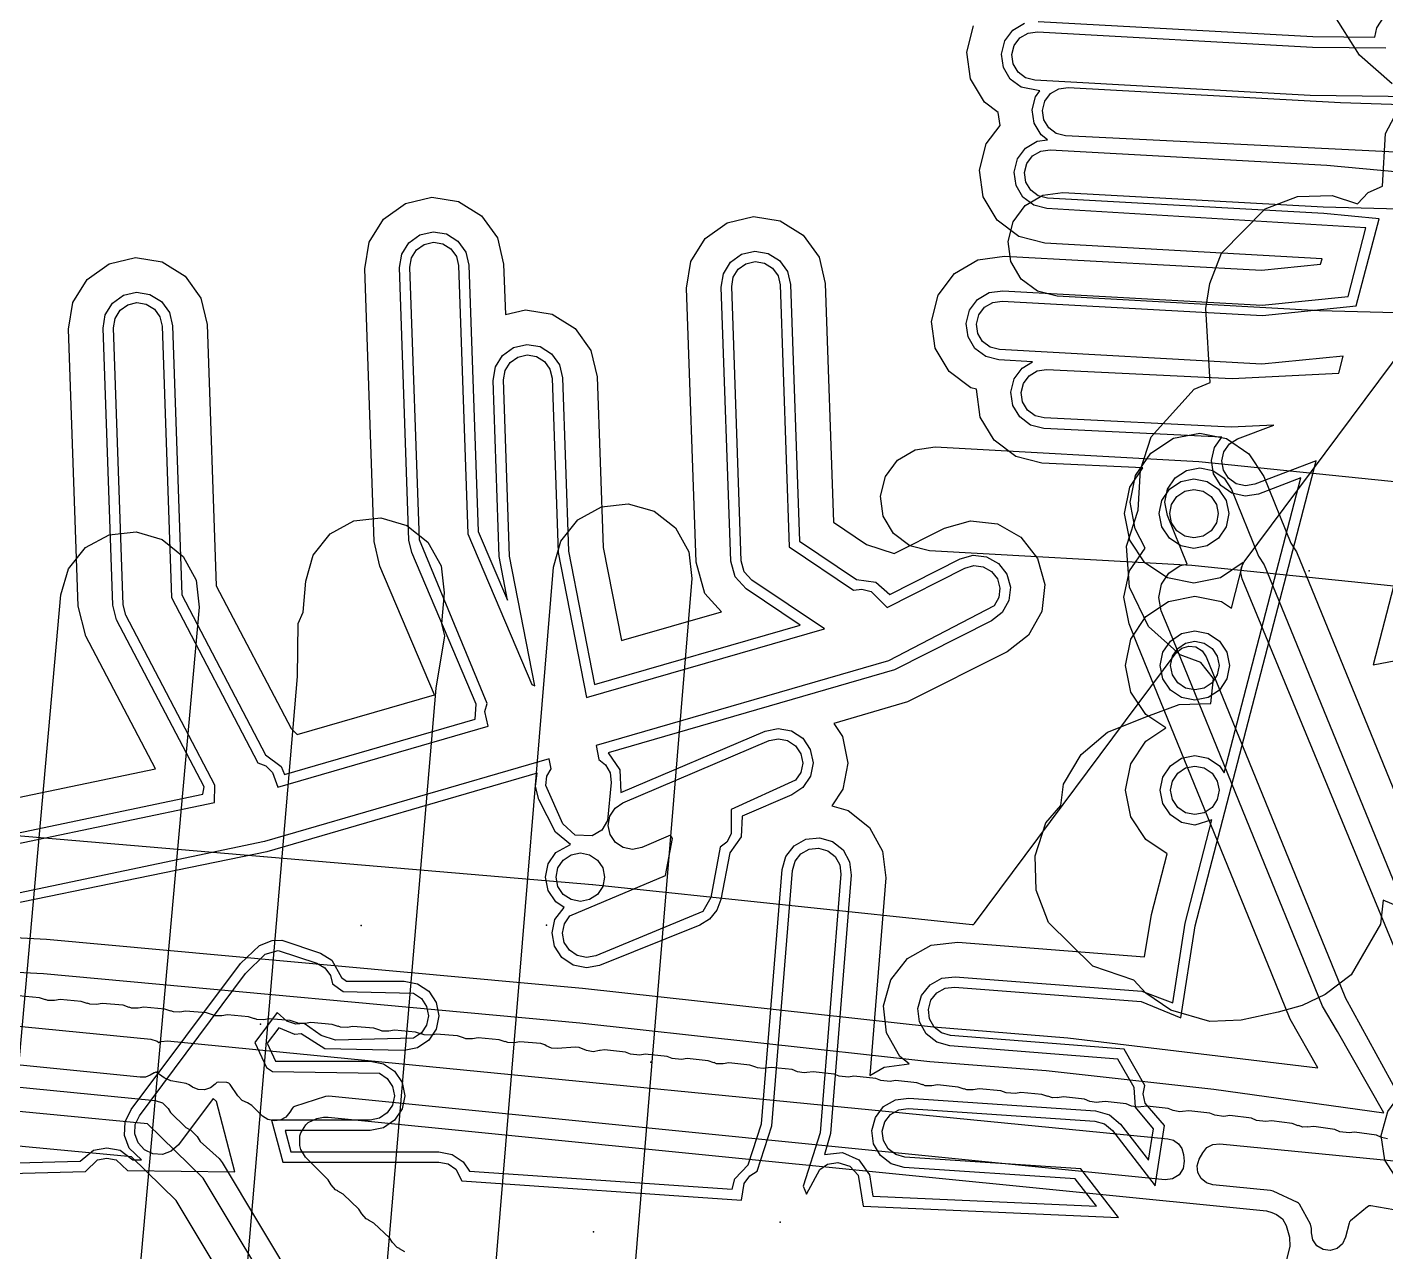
# Model space of a CAD drawing. Header units: metres. Extents: x 8738 to 9560, y -8972 to -7699.
# Drawn here: x 8844.55 to 8883.72, y -8222.4 to -8187.09 of the extents above; entities that cross this region are included whole.
import ezdxf

# ---------------------------------------------------------------- set-up
doc = ezdxf.new("R2010")
doc.units = ezdxf.units.M
for name, color, linetype in [('AI_GREENING_EXCLUSIONS', 1, 'Continuous'), ('AI_GREENING_LAWN', 82, 'Continuous'), ('AI_GREENING_REJECTED', 6, 'Continuous')]:
    doc.layers.add(name, color=color, linetype=linetype)

msp = doc.modelspace()

# ---------------------------------------------------------------- linework, layer by layer
at = {"layer": 'AI_GREENING_EXCLUSIONS'}
for points in [[(8883.899, -8188.728), (8882.961, -8187.904), (8882.187, -8186.666)], [(8840.625, -8219.932), (8846.077, -8219.792), (8846.467, -8219.476), (8846.85, -8219.4), (8847.233, -8219.476), (8847.597, -8219.752), (8847.845, -8219.746), (8847.491, -8219.412), (8847.36, -8219.044), (8847.381, -8218.654), (8847.549, -8218.302), (8850.703, -8214.093), (8851.255, -8213.567), (8851.62, -8213.429), (8851.89, -8213.421), (8853.005, -8213.795), (8853.338, -8213.997), (8853.613, -8214.491), (8853.759, -8214.595), (8855.423, -8214.595), (8855.805, -8214.672), (8856.13, -8214.888), (8856.347, -8215.213), (8856.423, -8215.595), (8856.347, -8215.978), (8856.13, -8216.303), (8855.805, -8216.519), (8855.423, -8216.595), (8853.134, -8216.548), (8852.451, -8216.119), (8852.267, -8216.136), (8851.804, -8215.944), (8851.471, -8216.39), (8851.716, -8216.902), (8854.439, -8216.902), (8854.822, -8216.978), (8855.146, -8217.195), (8855.363, -8217.519), (8855.439, -8217.902), (8855.363, -8218.284), (8855.146, -8218.609), (8854.822, -8218.826), (8854.439, -8218.902), (8851.988, -8218.902), (8852.151, -8219.516), (8856.419, -8219.516), (8856.802, -8219.592), (8857.126, -8219.809), (8857.303, -8220.073), (8864.881, -8220.591), (8864.952, -8220.301), (8865.341, -8219.891), (8865.724, -8218.713), (8866.315, -8211.379), (8866.422, -8211.004), (8866.664, -8210.698), (8867.005, -8210.508), (8867.392, -8210.463), (8867.768, -8210.57), (8868.074, -8210.812), (8868.264, -8211.153), (8868.309, -8211.54), (8867.708, -8218.991), (8867.541, -8219.592), (8868.062, -8219.538), (8868.525, -8219.747), (8868.836, -8220.183), (8868.93, -8220.796), (8875.378, -8221.086), (8874.769, -8220.3), (8869.835, -8219.968), (8869.458, -8219.866), (8869.149, -8219.628), (8868.954, -8219.29), (8868.904, -8218.903), (8869.006, -8218.526), (8869.244, -8218.217), (8869.582, -8218.023), (8869.969, -8217.972), (8875.352, -8218.335), (8875.755, -8218.45), (8876.075, -8218.72), (8876.883, -8219.762), (8877.021, -8218.86), (8876.502, -8218.231), (8876.463, -8217.667), (8875.999, -8216.843), (8871.152, -8216.463), (8870.776, -8216.357), (8870.47, -8216.116), (8870.279, -8215.775), (8870.233, -8215.388), (8870.339, -8215.012), (8870.58, -8214.706), (8870.921, -8214.515), (8871.308, -8214.469), (8876.687, -8214.89), (8877.576, -8215.225), (8877.932, -8212.928), (8878.708, -8209.947), (8878.216, -8210.096), (8877.833, -8210.02), (8877.509, -8209.803), (8877.292, -8209.479), (8877.216, -8209.096), (8877.292, -8208.713), (8877.509, -8208.389), (8877.833, -8208.172), (8878.216, -8208.096), (8878.599, -8208.172), (8878.923, -8208.389), (8879.06, -8208.594), (8881.275, -8200.085), (8880.047, -8200.553), (8879.662, -8200.618), (8879.282, -8200.531), (8878.964, -8200.305), (8878.756, -8199.974), (8878.691, -8199.589), (8878.778, -8199.209), (8878.989, -8198.913), (8873.858, -8198.66), (8873.479, -8198.565), (8873.166, -8198.332), (8872.965, -8197.998), (8872.908, -8197.612), (8873.003, -8197.233), (8873.235, -8196.92), (8873.533, -8196.742), (8872.564, -8196.688), (8872.186, -8196.591), (8871.875, -8196.356), (8871.676, -8196.02), (8871.621, -8195.634), (8871.719, -8195.256), (8871.953, -8194.944), (8872.289, -8194.746), (8872.675, -8194.691), (8880.159, -8195.106), (8882.631, -8194.853), (8883.146, -8192.882), (8873.949, -8192.324), (8873.571, -8192.227), (8873.259, -8191.993), (8873.06, -8191.657), (8873.006, -8191.271), (8873.103, -8190.893), (8873.337, -8190.581), (8873.673, -8190.382), (8873.97, -8190.34), (8873.78, -8190.197), (8873.581, -8189.861), (8873.526, -8189.474), (8873.624, -8189.097), (8873.749, -8188.93), (8873.206, -8188.824), (8872.894, -8188.589), (8872.695, -8188.253), (8872.64, -8187.867), (8872.738, -8187.489), (8872.972, -8187.177), (8873.308, -8186.979)], [(8844.067, -8209.35), (8848.251, -8208.475), (8846.247, -8204.649), (8846.019, -8203.79), (8845.744, -8195.803), (8845.87, -8195.033), (8846.281, -8194.369), (8846.914, -8193.914), (8847.674, -8193.735), (8848.444, -8193.861), (8849.108, -8194.272), (8849.563, -8194.905), (8849.742, -8195.665), (8850.001, -8203.197), (8852.16, -8207.317), (8852.339, -8207.49), (8856.297, -8206.339), (8854.719, -8202.635), (8854.561, -8201.92), (8854.29, -8194.061), (8854.416, -8193.291), (8854.827, -8192.627), (8855.46, -8192.172), (8856.22, -8191.993), (8856.99, -8192.119), (8857.653, -8192.53), (8858.109, -8193.163), (8858.288, -8193.923), (8858.338, -8195.378), (8858.918, -8195.242), (8859.688, -8195.367), (8860.352, -8195.778), (8860.807, -8196.412), (8860.986, -8197.172), (8861.155, -8202.09), (8861.683, -8204.78), (8864.567, -8203.947), (8864.086, -8203.422), (8863.836, -8202.521), (8863.564, -8194.619), (8863.69, -8193.849), (8864.101, -8193.186), (8864.734, -8192.73), (8865.494, -8192.551), (8866.264, -8192.677), (8866.927, -8193.088), (8867.383, -8193.722), (8867.561, -8194.481), (8867.799, -8201.364), (8868.748, -8202.004), (8869.546, -8202.267), (8870.994, -8201.533), (8871.746, -8201.322), (8872.521, -8201.416), (8873.201, -8201.798), (8873.683, -8202.412), (8873.893, -8203.163), (8873.8, -8203.938), (8873.417, -8204.618), (8872.803, -8205.1), (8869.935, -8206.548), (8867.81, -8207.174), (8868.058, -8207.545), (8868.21, -8208.31), (8868.065, -8209.058), (8867.747, -8209.544), (8868.223, -8209.68), (8868.835, -8210.164), (8869.215, -8210.846), (8869.306, -8211.621), (8868.846, -8217.314), (8869.262, -8217.075), (8869.984, -8216.981), (8869.71, -8216.766), (8869.328, -8216.085), (8869.236, -8215.31), (8869.448, -8214.559), (8869.931, -8213.946), (8870.611, -8213.564), (8871.386, -8213.472), (8876.768, -8213.894), (8876.965, -8212.676), (8877.421, -8210.924), (8876.802, -8210.51), (8876.368, -8209.861), (8876.216, -8209.096), (8876.368, -8208.331), (8876.802, -8207.682), (8877.376, -8207.298), (8876.802, -8206.914), (8876.368, -8206.265), (8876.216, -8205.5), (8876.368, -8204.735), (8876.802, -8204.086), (8877.451, -8203.652), (8878.216, -8203.5), (8878.981, -8203.652), (8879.269, -8203.844), (8879.608, -8202.528), (8878.955, -8202.967), (8878.19, -8203.119), (8877.425, -8202.967), (8876.776, -8202.533), (8876.342, -8201.884), (8876.19, -8201.119), (8876.342, -8200.354), (8876.711, -8199.802), (8873.808, -8199.659), (8873.051, -8199.469), (8872.425, -8199.004), (8872.024, -8198.334), (8871.916, -8197.534), (8871.753, -8197.492), (8871.129, -8197.023), (8870.732, -8196.351), (8870.623, -8195.578), (8870.817, -8194.823), (8871.286, -8194.199), (8871.958, -8193.802), (8872.731, -8193.692), (8880.135, -8194.103), (8881.839, -8193.929), (8881.881, -8193.768), (8873.893, -8193.323), (8873.137, -8193.128), (8872.514, -8192.66), (8872.117, -8191.988), (8872.007, -8191.215), (8872.201, -8190.459), (8872.6, -8189.929), (8872.547, -8189.556), (8872.149, -8189.256), (8871.752, -8188.584), (8871.642, -8187.812), (8871.836, -8187.056)], [(8873.694, -8186.924), (8881.617, -8187.364), (8883.405, -8187.385), (8883.46, -8187.107), (8883.677, -8186.783)], [(8886.8, -8189.125), (8881.544, -8189.062), (8873.6, -8188.621), (8873.336, -8188.553), (8873.117, -8188.389), (8872.978, -8188.154), (8872.94, -8187.884), (8873.008, -8187.619), (8873.172, -8187.401), (8873.407, -8187.262), (8873.678, -8187.224), (8881.607, -8187.664), (8883.723, -8187.688)], [(8885.168, -8190.755), (8874.486, -8190.229), (8874.221, -8190.161), (8874.003, -8189.997), (8873.864, -8189.761), (8873.826, -8189.491), (8873.894, -8189.227), (8874.058, -8189.008), (8874.293, -8188.869), (8874.564, -8188.831), (8882.414, -8189.267), (8886.525, -8189.398)], [(8884.878, -8212.78), (8883.642, -8212.262), (8883.569, -8212.959), (8882.718, -8214.414), (8881.971, -8214.983), (8881.305, -8215.297), (8880.616, -8215.497), (8879.549, -8215.722), (8878.646, -8215.761), (8877.518, -8215.434), (8876.805, -8214.943), (8876.456, -8214.567), (8875.271, -8214.167), (8873.992, -8212.908), (8873.642, -8211.977), (8873.615, -8210.982), (8873.615, -8210.982), (8873.916, -8210.034), (8874.347, -8209.532), (8874.429, -8208.92), (8874.935, -8208.064), (8875.693, -8207.419), (8876.834, -8206.968), (8877.765, -8206.618), (8878.674, -8206.594), (8878.755, -8205.871), (8878.391, -8205.408), (8877.791, -8205.188), (8876.877, -8204.372), (8876.327, -8203.243), (8876.245, -8202.058), (8876.578, -8201.023), (8876.648, -8199.854), (8876.958, -8198.907), (8878.197, -8197.534), (8878.654, -8197.342), (8878.53, -8195.208), (8878.646, -8194.481), (8878.986, -8193.606), (8880.245, -8192.327), (8881.176, -8191.976), (8882.17, -8191.95), (8882.904, -8192.182), (8883.214, -8191.856), (8883.629, -8191.679), (8883.71, -8190.158), (8884.228, -8189.179)], [(8840.408, -8220.238), (8846.233, -8220.088), (8846.582, -8219.753), (8846.85, -8219.7), (8847.118, -8219.753), (8847.446, -8220.056), (8850.544, -8220.092), (8850.011, -8218.071), (8849.911, -8217.979), (8848.911, -8219.319), (8848.708, -8219.501), (8848.451, -8219.593), (8848.178, -8219.579), (8847.931, -8219.461), (8847.749, -8219.258), (8847.657, -8219.001), (8847.671, -8218.728), (8847.789, -8218.481), (8850.849, -8214.381), (8851.414, -8213.821), (8851.785, -8213.715), (8852.902, -8214.077), (8853.136, -8214.218), (8853.297, -8214.439), (8853.355, -8214.676), (8853.663, -8214.895), (8855.691, -8214.949), (8855.918, -8215.1), (8856.069, -8215.328), (8856.123, -8215.595), (8856.069, -8215.863), (8855.918, -8216.09), (8855.691, -8216.242), (8853.439, -8216.295), (8853.032, -8216.165), (8852.542, -8215.815), (8852.299, -8215.837), (8852.038, -8215.756), (8851.762, -8215.499), (8851.112, -8216.37), (8851.454, -8217.085), (8851.623, -8217.202), (8854.707, -8217.255), (8854.934, -8217.407), (8855.086, -8217.634), (8855.139, -8217.902), (8855.086, -8218.17), (8854.934, -8218.397), (8854.707, -8218.548), (8854.439, -8218.602), (8851.599, -8218.602), (8851.92, -8219.816), (8856.419, -8219.816), (8856.687, -8219.87), (8856.914, -8220.021), (8857.088, -8220.359), (8865.15, -8220.91), (8865.224, -8220.428), (8865.386, -8220.208), (8865.594, -8220.081), (8866.02, -8218.773), (8866.614, -8211.404), (8866.689, -8211.141), (8866.858, -8210.927), (8867.097, -8210.794), (8867.368, -8210.762), (8867.631, -8210.837), (8867.845, -8211.006), (8867.978, -8211.245), (8868.01, -8211.516), (8867.409, -8218.967), (8866.926, -8220.514), (8867.02, -8220.744), (8867.401, -8220.029), (8867.628, -8219.877), (8867.927, -8219.824), (8868.267, -8219.93), (8868.511, -8220.19), (8868.658, -8221.084), (8876.013, -8221.415), (8874.924, -8220.01), (8869.855, -8219.669), (8869.591, -8219.597), (8869.375, -8219.431), (8869.238, -8219.194), (8869.203, -8218.923), (8869.274, -8218.659), (8869.441, -8218.443), (8869.678, -8218.307), (8869.949, -8218.272), (8875.332, -8218.634), (8875.614, -8218.715), (8875.838, -8218.904), (8877.074, -8220.499), (8877.34, -8218.756), (8876.779, -8218.117), (8876.726, -8217.849), (8876.774, -8217.609), (8876.182, -8216.556), (8871.175, -8216.164), (8870.913, -8216.09), (8870.698, -8215.921), (8870.564, -8215.683), (8870.532, -8215.411), (8870.606, -8215.149), (8870.775, -8214.934), (8871.013, -8214.8), (8871.285, -8214.768), (8876.664, -8215.189), (8877.813, -8215.66), (8878.223, -8213.004), (8881.713, -8199.597), (8879.94, -8200.272), (8879.671, -8200.318), (8879.404, -8200.257), (8879.182, -8200.099), (8879.037, -8199.867), (8878.991, -8199.598), (8879.052, -8199.332), (8879.21, -8199.109), (8879.442, -8198.964), (8880.488, -8198.566), (8879.261, -8198.626), (8873.872, -8198.36), (8873.607, -8198.294), (8873.388, -8198.131), (8873.248, -8197.897), (8873.208, -8197.626), (8873.274, -8197.362), (8873.437, -8197.142), (8873.671, -8197.002), (8873.941, -8196.962), (8879.295, -8197.226), (8882.369, -8197.066), (8882.495, -8196.576), (8880.143, -8196.808), (8872.581, -8196.388), (8872.316, -8196.32), (8872.098, -8196.156), (8871.959, -8195.921), (8871.921, -8195.651), (8871.989, -8195.386), (8872.153, -8195.168), (8872.388, -8195.029), (8872.659, -8194.99), (8880.165, -8195.407), (8882.868, -8195.131), (8883.526, -8192.617), (8881.931, -8192.467), (8873.965, -8192.025), (8873.701, -8191.957), (8873.482, -8191.793), (8873.343, -8191.558), (8873.305, -8191.287), (8873.373, -8191.023), (8873.537, -8190.804), (8873.772, -8190.665), (8874.043, -8190.627), (8882.022, -8191.07), (8884.613, -8191.313)], [(8899.347, -8195.728), (8881.811, -8195.271), (8874.245, -8194.852), (8873.678, -8194.706), (8873.21, -8194.355), (8872.913, -8193.851), (8872.83, -8193.271), (8872.976, -8192.705), (8873.328, -8192.237), (8873.832, -8191.939), (8874.411, -8191.857), (8881.911, -8192.273), (8881.911, -8192.273), (8899.425, -8192.729)], [(8842.335, -8210.735), (8849.617, -8209.21), (8849.653, -8208.997), (8847.132, -8204.185), (8847.019, -8203.755), (8846.744, -8195.768), (8846.806, -8195.383), (8847.012, -8195.052), (8847.329, -8194.824), (8847.709, -8194.735), (8848.094, -8194.797), (8848.425, -8195.003), (8848.653, -8195.32), (8848.742, -8195.699), (8849.01, -8203.459), (8851.425, -8208.069), (8851.877, -8208.409), (8851.976, -8208.637), (8857.465, -8207.041), (8857.5, -8206.612), (8855.64, -8202.243), (8855.56, -8201.886), (8855.289, -8194.026), (8855.352, -8193.641), (8855.558, -8193.31), (8855.874, -8193.082), (8856.254, -8192.992), (8856.639, -8193.055), (8856.971, -8193.261), (8857.199, -8193.578), (8857.288, -8193.957), (8857.553, -8201.631), (8858.397, -8203.615), (8858.163, -8202.353), (8857.988, -8197.275), (8858.051, -8196.89), (8858.256, -8196.558), (8858.573, -8196.33), (8858.953, -8196.241), (8859.338, -8196.304), (8859.669, -8196.509), (8859.897, -8196.826), (8859.986, -8197.206), (8860.159, -8202.205), (8860.912, -8206.043), (8866.836, -8204.333), (8865.276, -8203.282), (8864.96, -8202.937), (8864.836, -8202.487), (8864.563, -8194.585), (8864.626, -8194.2), (8864.832, -8193.868), (8865.148, -8193.64), (8865.528, -8193.551), (8865.913, -8193.614), (8866.245, -8193.819), (8866.473, -8194.136), (8866.562, -8194.516), (8866.817, -8201.908), (8868.458, -8203.014), (8869.017, -8203.099), (8869.419, -8203.452), (8871.447, -8202.425), (8871.822, -8202.319), (8872.21, -8202.366), (8872.55, -8202.557), (8872.791, -8202.864), (8872.896, -8203.24), (8872.849, -8203.627), (8872.658, -8203.967), (8872.351, -8204.208), (8869.553, -8205.624), (8861.299, -8208.013), (8861.642, -8208.503), (8861.668, -8209.154), (8865.827, -8207.386), (8866.201, -8207.31), (8866.584, -8207.383), (8866.91, -8207.596), (8867.13, -8207.919), (8867.21, -8208.301), (8867.137, -8208.684), (8866.917, -8209.017), (8866.601, -8209.23), (8865.164, -8209.842), (8865.138, -8210.438), (8864.806, -8210.895), (8864.554, -8212.243), (8864.439, -8212.556), (8864.228, -8212.813), (8863.943, -8212.987), (8861.057, -8214.146), (8860.674, -8214.218), (8860.292, -8214.138), (8859.97, -8213.917), (8859.757, -8213.591), (8859.685, -8213.207), (8859.765, -8212.825), (8860.036, -8212.47), (8859.793, -8212.307), (8859.576, -8211.983), (8859.5, -8211.6), (8859.576, -8211.217), (8859.793, -8210.893), (8860.218, -8210.656), (8859.787, -8210.298), (8859.307, -8209.358), (8859.204, -8208.982), (8859.251, -8208.604), (8851.46, -8210.868), (8839.929, -8213.238)], [(8841.671, -8211.18), (8849.954, -8209.446), (8849.967, -8208.948), (8847.398, -8204.046), (8847.319, -8203.745), (8847.043, -8195.758), (8847.087, -8195.488), (8847.231, -8195.256), (8847.453, -8195.097), (8847.719, -8195.034), (8847.988, -8195.078), (8848.221, -8195.222), (8848.38, -8195.444), (8848.443, -8195.71), (8848.712, -8203.537), (8851.207, -8208.299), (8851.434, -8208.389), (8851.63, -8208.579), (8851.776, -8209.008), (8857.842, -8207.244), (8857.742, -8206.822), (8857.816, -8206.589), (8855.86, -8201.875), (8855.589, -8194.016), (8855.633, -8193.746), (8855.777, -8193.514), (8855.999, -8193.355), (8856.265, -8193.292), (8856.534, -8193.336), (8856.766, -8193.48), (8856.926, -8193.702), (8856.988, -8193.968), (8857.255, -8201.697), (8859.104, -8206.04), (8859.187, -8206.081), (8858.462, -8202.343), (8858.287, -8197.264), (8858.331, -8196.995), (8858.475, -8196.763), (8858.697, -8196.603), (8858.963, -8196.541), (8859.232, -8196.585), (8859.465, -8196.729), (8859.624, -8196.95), (8859.687, -8197.216), (8859.86, -8202.239), (8860.681, -8206.422), (8867.536, -8204.443), (8865.444, -8203.033), (8865.223, -8202.792), (8865.135, -8202.476), (8864.863, -8194.574), (8864.907, -8194.305), (8865.051, -8194.073), (8865.273, -8193.913), (8865.539, -8193.851), (8865.808, -8193.895), (8866.04, -8194.039), (8866.2, -8194.26), (8866.262, -8194.526), (8866.522, -8202.071), (8868.376, -8203.321), (8868.618, -8203.292), (8868.881, -8203.366), (8869.345, -8203.827), (8871.582, -8202.692), (8871.845, -8202.618), (8872.116, -8202.651), (8872.354, -8202.785), (8872.523, -8203), (8872.597, -8203.263), (8872.564, -8203.534), (8872.43, -8203.772), (8869.386, -8205.366), (8860.952, -8207.801), (8861.031, -8208.207), (8861.223, -8208.358), (8861.357, -8208.596), (8861.39, -8208.867), (8861.284, -8209.965), (8861.115, -8210.24), (8860.837, -8210.41), (8860.352, -8210.391), (8859.994, -8210.058), (8859.503, -8208.96), (8859.537, -8208.689), (8859.658, -8208.477), (8859.601, -8208.191), (8851.397, -8210.574), (8840.263, -8212.905)], [(8885.231, -8198.258), (8883.353, -8205.474), (8895.049, -8203.252)], [(8842.014, -8213.22), (8845.107, -8213.386), (8860.563, -8214.8), (8870.679, -8215.917), (8874.558, -8216.236), (8881.76, -8217.1), (8880.965, -8215.696), (8880.423, -8214.365), (8880.423, -8214.365), (8876.565, -8204.898), (8876.565, -8204.898), (8876.32, -8204.297), (8876.172, -8203.531), (8876.329, -8202.766), (8876.778, -8202.112), (8876.498, -8201.553), (8876.35, -8200.787), (8876.507, -8200.022), (8876.944, -8199.376), (8877.595, -8198.946), (8878.361, -8198.798), (8879.126, -8198.955), (8879.772, -8199.392), (8880.202, -8200.043), (8880.98, -8201.972), (8881.142, -8202.217), (8885.514, -8212.918)], [(8892.215, -8204.051), (8878.129, -8202.613), (8870.564, -8202.193), (8869.997, -8202.047), (8869.529, -8201.695), (8869.231, -8201.191), (8869.149, -8200.612), (8869.295, -8200.045), (8869.647, -8199.577), (8870.151, -8199.28), (8870.73, -8199.197), (8878.33, -8199.619), (8893.178, -8201.134)], [(8841.994, -8214.22), (8845.025, -8214.382), (8860.485, -8215.798), (8870.575, -8216.912), (8873.928, -8217.174), (8878.759, -8217.712), (8883.665, -8218.395), (8882.328, -8216.054), (8881.891, -8215.318), (8877.491, -8204.521), (8877.491, -8204.52), (8877.491, -8204.52), (8877.246, -8203.919), (8877.172, -8203.536), (8877.251, -8203.154), (8877.469, -8202.831), (8877.795, -8202.616), (8877.995, -8202.577), (8877.424, -8201.175), (8877.35, -8200.792), (8877.428, -8200.41), (8877.647, -8200.087), (8877.973, -8199.872), (8878.356, -8199.798), (8878.738, -8199.876), (8879.061, -8200.095), (8879.276, -8200.421), (8880.054, -8202.349), (8880.216, -8202.594), (8884.601, -8213.328)], [(8848.838, -8247.077), (8852.351, -8205.816), (8852.363, -8204.289), (8852.509, -8203.955), (8852.585, -8203.062), (8852.802, -8202.312), (8853.289, -8201.703), (8853.972, -8201.326), (8854.748, -8201.239), (8855.497, -8201.456), (8856.107, -8201.943), (8856.484, -8202.626), (8856.571, -8203.401), (8856.495, -8204.292), (8856.582, -8204.644), (8856.336, -8206.154), (8852.824, -8247.416)], [(8848.838, -8247.077), (8852.351, -8205.816), (8852.363, -8204.289), (8852.509, -8203.955), (8852.585, -8203.062), (8852.802, -8202.312), (8853.289, -8201.703), (8853.972, -8201.326), (8854.748, -8201.239), (8855.497, -8201.456), (8856.107, -8201.943), (8856.484, -8202.626), (8856.571, -8203.401), (8856.495, -8204.292), (8856.582, -8204.644), (8856.336, -8206.154), (8852.824, -8247.416)], [(8863.195, -8310.96), (8866.461, -8280.319), (8866.952, -8275.32), (8867.939, -8271.365), (8868.026, -8270.993), (8871.567, -8256.818), (8849.625, -8220.282), (8848.019, -8218.71), (8842.803, -8218.208)], [(8862.197, -8310.895), (8865.464, -8280.249), (8865.957, -8275.223), (8866.907, -8271.39), (8867.051, -8270.767), (8870.501, -8256.978), (8848.852, -8220.925), (8847.562, -8219.662), (8842.766, -8219.208)]]:
    msp.add_lwpolyline(points, dxfattribs=at)
for points in [[(8878.19, -8202.119), (8877.807, -8202.043), (8877.483, -8201.826), (8877.266, -8201.502), (8877.19, -8201.119), (8877.266, -8200.736), (8877.483, -8200.412), (8877.807, -8200.195), (8878.19, -8200.119), (8878.573, -8200.195), (8878.897, -8200.412), (8879.114, -8200.736), (8879.19, -8201.119), (8879.114, -8201.502), (8878.897, -8201.826), (8878.573, -8202.043), (8878.19, -8202.119)], [(8877.922, -8201.766), (8877.695, -8201.614), (8877.543, -8201.387), (8877.49, -8201.119), (8877.543, -8200.851), (8877.695, -8200.624), (8877.922, -8200.472), (8878.19, -8200.419), (8878.458, -8200.472), (8878.685, -8200.624), (8878.837, -8200.851), (8878.89, -8201.119), (8878.837, -8201.387), (8878.685, -8201.614), (8878.458, -8201.766), (8878.19, -8201.819), (8877.922, -8201.766)], [(8859.725, -8202.661), (8859.94, -8201.911), (8860.425, -8201.3), (8861.108, -8200.921), (8861.883, -8200.832), (8862.633, -8201.047), (8863.244, -8201.532), (8863.623, -8202.215), (8863.712, -8202.99), (8859.816, -8250.17), (8855.015, -8306.59), (8854.799, -8307.339), (8854.312, -8307.949), (8853.628, -8308.326), (8852.853, -8308.413), (8852.103, -8308.196), (8851.493, -8307.709), (8851.116, -8307.026), (8851.03, -8306.25), (8855.83, -8249.833), (8859.725, -8202.661)], [(8859.725, -8202.661), (8859.94, -8201.911), (8860.425, -8201.3), (8861.108, -8200.921), (8861.883, -8200.832), (8862.633, -8201.047), (8863.244, -8201.532), (8863.623, -8202.215), (8863.712, -8202.99), (8859.816, -8250.17), (8855.015, -8306.59), (8854.799, -8307.339), (8854.312, -8307.949), (8853.628, -8308.326), (8852.853, -8308.413), (8852.103, -8308.196), (8851.493, -8307.709), (8851.116, -8307.026), (8851.03, -8306.25), (8855.83, -8249.833), (8859.725, -8202.661)], [(8846.234, -8202.099), (8846.919, -8201.725), (8847.695, -8201.642), (8848.443, -8201.861), (8849.051, -8202.351), (8849.425, -8203.036), (8849.509, -8203.812), (8845.363, -8250.174), (8843.719, -8269.5), (8843.502, -8270.249), (8843.015, -8270.859), (8842.332, -8271.236), (8841.556, -8271.323), (8840.807, -8271.106), (8840.197, -8270.619), (8839.82, -8269.936), (8839.733, -8269.161), (8841.379, -8249.822), (8845.524, -8203.455), (8845.744, -8202.707), (8846.234, -8202.099)], [(8846.234, -8202.099), (8846.919, -8201.725), (8847.695, -8201.642), (8848.443, -8201.861), (8849.051, -8202.351), (8849.425, -8203.036), (8849.509, -8203.812), (8845.363, -8250.174), (8843.719, -8269.5), (8843.502, -8270.249), (8843.015, -8270.859), (8842.332, -8271.236), (8841.556, -8271.323), (8840.807, -8271.106), (8840.197, -8270.619), (8839.82, -8269.936), (8839.733, -8269.161), (8841.379, -8249.822), (8845.524, -8203.455), (8845.744, -8202.707), (8846.234, -8202.099)], [(8877.833, -8206.424), (8877.509, -8206.207), (8877.292, -8205.883), (8877.216, -8205.5), (8877.292, -8205.117), (8877.509, -8204.793), (8877.833, -8204.576), (8878.216, -8204.5), (8878.599, -8204.576), (8878.923, -8204.793), (8879.14, -8205.117), (8879.216, -8205.5), (8879.14, -8205.883), (8878.923, -8206.207), (8878.599, -8206.424), (8878.216, -8206.5), (8877.833, -8206.424)], [(8877.948, -8206.147), (8877.721, -8205.995), (8877.569, -8205.768), (8877.516, -8205.5), (8877.569, -8205.232), (8877.721, -8205.005), (8877.948, -8204.853), (8878.216, -8204.8), (8878.484, -8204.853), (8878.711, -8205.005), (8878.863, -8205.232), (8878.916, -8205.5), (8878.863, -8205.768), (8878.711, -8205.995), (8878.484, -8206.147), (8878.216, -8206.2), (8877.948, -8206.147)], [(8861.3, -8210.107), (8861.351, -8209.838), (8861.5, -8209.61), (8861.726, -8209.456), (8865.942, -8207.663), (8866.21, -8207.61), (8866.472, -8207.661), (8866.705, -8207.815), (8866.857, -8208.042), (8866.91, -8208.31), (8866.857, -8208.578), (8866.705, -8208.805), (8864.846, -8209.651), (8864.852, -8210.347), (8864.721, -8210.586), (8864.53, -8210.739), (8864.259, -8212.188), (8864.031, -8212.587), (8860.945, -8213.868), (8860.677, -8213.918), (8860.41, -8213.862), (8860.184, -8213.708), (8860.035, -8213.479), (8859.985, -8213.21), (8860.041, -8212.943), (8860.195, -8212.718), (8862.953, -8211.553), (8863.154, -8210.481), (8863.102, -8210.392), (8862.274, -8210.744), (8862.007, -8210.8), (8861.738, -8210.749), (8861.51, -8210.6), (8861.356, -8210.374), (8861.3, -8210.107)], [(8877.948, -8209.743), (8877.721, -8209.591), (8877.569, -8209.364), (8877.516, -8209.096), (8877.569, -8208.828), (8877.721, -8208.601), (8877.948, -8208.449), (8878.216, -8208.396), (8878.484, -8208.449), (8878.711, -8208.601), (8878.863, -8208.828), (8878.916, -8209.096), (8878.863, -8209.364), (8878.711, -8209.591), (8878.484, -8209.743), (8878.216, -8209.796), (8877.948, -8209.743)], [(8860.232, -8212.247), (8860.005, -8212.095), (8859.853, -8211.868), (8859.8, -8211.6), (8859.853, -8211.332), (8860.005, -8211.105), (8860.232, -8210.953), (8860.5, -8210.9), (8860.768, -8210.953), (8860.995, -8211.105), (8861.147, -8211.332), (8861.2, -8211.6), (8861.147, -8211.868), (8860.995, -8212.095), (8860.768, -8212.247), (8860.5, -8212.3), (8860.232, -8212.247)], [(8884.34, -8217.597), (8884.864, -8217.336), (8885.448, -8217.295), (8886.003, -8217.48), (8886.352, -8217.783), (8886.812, -8217.937), (8887.254, -8218.321), (8887.515, -8218.845), (8887.556, -8219.428), (8887.371, -8219.984), (8886.839, -8220.703), (8886.161, -8221.058), (8885.42, -8221.087), (8884.924, -8220.906), (8884.08, -8220.359), (8883.691, -8219.756), (8883.587, -8219.047), (8883.777, -8218.358), (8884.34, -8217.597)]]:
    msp.add_lwpolyline(points, close=True, dxfattribs=at)
at = {"layer": 'AI_GREENING_LAWN'}
for points in [[(8883.952, -8213.587), (8879.577, -8202.994), (8879.54, -8202.827), (8879.561, -8202.657), (8879.638, -8202.504), (8898.232, -8177.547)], [(8841.883, -8210.197), (8860.851, -8211.814), (8860.861, -8211.815), (8871.796, -8212.968), (8871.836, -8212.966), (8871.865, -8212.938), (8877.678, -8205.135), (8877.836, -8204.997), (8878.037, -8204.935), (8878.245, -8204.962), (8878.424, -8205.071), (8878.542, -8205.245), (8882.534, -8215.041), (8882.547, -8215.067), (8884.313, -8218.299)], [(8883.77, -8219.141), (8883.595, -8219.103), (8883.447, -8219.043), (8882.821, -8218.955), (8882.662, -8218.976), (8882.396, -8218.939), (8882.25, -8218.875), (8881.647, -8218.789), (8881.465, -8218.808), (8881.464, -8218.797), (8881.328, -8218.812), (8881.2, -8218.761), (8881.196, -8218.77), (8881.024, -8218.703), (8880.421, -8218.626), (8880.262, -8218.648), (8879.996, -8218.614), (8879.848, -8218.552), (8879.223, -8218.471), (8879.052, -8218.496), (8878.792, -8218.465), (8878.643, -8218.405), (8878.038, -8218.336), (8877.857, -8218.361), (8877.856, -8218.354), (8877.78, -8218.369), (8877.594, -8218.332), (8877.441, -8218.271), (8876.836, -8218.202), (8876.654, -8218.226), (8876.654, -8218.22), (8876.578, -8218.234), (8876.392, -8218.198), (8876.238, -8218.136), (8875.633, -8218.067), (8875.452, -8218.092), (8875.451, -8218.085), (8875.376, -8218.1), (8875.19, -8218.064), (8875.036, -8218.002), (8874.432, -8217.933), (8874.25, -8217.958), (8874.248, -8217.948), (8874.112, -8217.967), (8873.981, -8217.919), (8873.978, -8217.928), (8873.803, -8217.866), (8873.197, -8217.813), (8873.04, -8217.842), (8872.773, -8217.818), (8872.622, -8217.762), (8871.993, -8217.706), (8871.829, -8217.736), (8871.64, -8217.734), (8871.566, -8217.704), (8871.564, -8217.71), (8871.396, -8217.65), (8870.793, -8217.59), (8870.631, -8217.617), (8870.441, -8217.613), (8870.37, -8217.582), (8870.368, -8217.589), (8870.196, -8217.526), (8869.59, -8217.463), (8869.432, -8217.49), (8869.166, -8217.462), (8869.016, -8217.403), (8868.387, -8217.336), (8868.229, -8217.363), (8867.962, -8217.335), (8867.813, -8217.276), (8867.208, -8217.211), (8867.027, -8217.236), (8867.026, -8217.23), (8866.951, -8217.245), (8866.764, -8217.21), (8866.61, -8217.149), (8866.005, -8217.084), (8865.824, -8217.109), (8865.824, -8217.107), (8865.77, -8217.119), (8865.607, -8217.102), (8865.557, -8217.079), (8865.556, -8217.081), (8865.384, -8217.018), (8864.778, -8216.956), (8864.615, -8216.983), (8864.426, -8216.978), (8864.355, -8216.948), (8864.353, -8216.954), (8864.181, -8216.891), (8863.575, -8216.829), (8863.418, -8216.855), (8863.151, -8216.827), (8863.001, -8216.768), (8862.373, -8216.702), (8862.214, -8216.729), (8861.948, -8216.7), (8861.799, -8216.641), (8861.193, -8216.576), (8861.074, -8216.593), (8861.055, -8216.601), (8860.869, -8216.638), (8860.681, -8216.602), (8860.462, -8216.515), (8860.349, -8216.499), (8859.837, -8216.544), (8859.67, -8216.531), (8859.517, -8216.463), (8859.478, -8216.438), (8859.364, -8216.398), (8858.757, -8216.343), (8858.595, -8216.373), (8858.405, -8216.371), (8858.334, -8216.342), (8858.332, -8216.348), (8858.159, -8216.287), (8857.553, -8216.233), (8857.39, -8216.263), (8857.2, -8216.26), (8857.129, -8216.231), (8857.127, -8216.237), (8856.955, -8216.177), (8856.348, -8216.122), (8856.186, -8216.152), (8855.996, -8216.15), (8855.925, -8216.121), (8855.923, -8216.127), (8855.75, -8216.066), (8855.144, -8216.012), (8854.981, -8216.042), (8854.791, -8216.04), (8854.72, -8216.01), (8854.718, -8216.016), (8854.546, -8215.956), (8853.939, -8215.901), (8853.777, -8215.931), (8853.587, -8215.929), (8853.516, -8215.9), (8853.514, -8215.906), (8853.341, -8215.845), (8852.735, -8215.791), (8852.572, -8215.821), (8852.382, -8215.819), (8852.311, -8215.789), (8852.309, -8215.795), (8852.136, -8215.735), (8851.53, -8215.68), (8851.367, -8215.71), (8851.177, -8215.708), (8851.107, -8215.679), (8851.104, -8215.685), (8850.932, -8215.624), (8850.325, -8215.57), (8850.163, -8215.6), (8849.973, -8215.598), (8849.902, -8215.568), (8849.9, -8215.574), (8849.727, -8215.514), (8849.121, -8215.46), (8848.958, -8215.489), (8848.768, -8215.487), (8848.697, -8215.458), (8848.695, -8215.464), (8848.523, -8215.403), (8847.916, -8215.349), (8847.754, -8215.379), (8847.564, -8215.377), (8847.493, -8215.347), (8847.491, -8215.353), (8847.318, -8215.293), (8846.712, -8215.239), (8846.549, -8215.268), (8846.359, -8215.266), (8846.288, -8215.237), (8846.286, -8215.243), (8846.114, -8215.183), (8845.508, -8215.128), (8845.341, -8215.159), (8845.152, -8215.157), (8845.081, -8215.128), (8845.079, -8215.134), (8844.906, -8215.075), (8844.299, -8215.026)], [(8842.924, -8215.763), (8848.116, -8216.271), (8848.301, -8216.326), (8848.351, -8216.367), (8848.415, -8216.335), (8848.601, -8216.318), (8877.437, -8219.141), (8877.602, -8219.187), (8877.742, -8219.286), (8877.841, -8219.427), (8877.886, -8219.592), (8877.904, -8219.784), (8877.876, -8220.001), (8877.759, -8220.186), (8877.573, -8220.302), (8877.356, -8220.329), (8853.249, -8217.917), (8853.149, -8217.928), (8852.259, -8218.211), (8852.22, -8218.232), (8852.191, -8218.266), (8852.128, -8218.378), (8852.011, -8218.517), (8851.851, -8218.605), (8851.671, -8218.63), (8851.493, -8218.589), (8851.342, -8218.487), (8851.031, -8218.179), (8850.904, -8218.109), (8850.754, -8218.041), (8850.624, -8217.908), (8850.404, -8217.576), (8850.364, -8217.539), (8850.312, -8217.524), (8850.059, -8217.513), (8850.018, -8217.519), (8849.976, -8217.566), (8849.835, -8217.677), (8849.665, -8217.731), (8849.486, -8217.721), (8849.323, -8217.65), (8849.228, -8217.586), (8849.133, -8217.547), (8848.698, -8217.47), (8848.502, -8217.389), (8848.268, -8217.227), (8848.263, -8217.222), (8848.227, -8217.242), (8848.219, -8217.245), (8848.103, -8217.31), (8847.961, -8217.363), (8847.808, -8217.371), (8844.157, -8216.999)], [(8842.86, -8217.511), (8848.239, -8218.036), (8848.456, -8218.109), (8848.617, -8218.272), (8848.683, -8218.381), (8849.128, -8218.814), (8849.269, -8218.892), (8849.457, -8219.073), (8849.545, -8219.219), (8850.085, -8219.716), (8850.175, -8219.827), (8872.157, -8256.538), (8872.222, -8256.72), (8872.213, -8256.914), (8867.814, -8274.715), (8867.814, -8274.854), (8867.821, -8275.041), (8867.741, -8275.236), (8867.674, -8275.335), (8867.657, -8275.368), (8867.652, -8275.405), (8867.667, -8276.203), (8867.664, -8276.266), (8863.941, -8310.571)], [(8855.441, -8222.403), (8855.282, -8222.317), (8855.285, -8222.311), (8855.216, -8222.278), (8855.086, -8222.137), (8855.001, -8221.999), (8854.549, -8221.578), (8854.391, -8221.49), (8854.394, -8221.484), (8854.325, -8221.45), (8854.197, -8221.309), (8854.113, -8221.169), (8853.665, -8220.743), (8853.508, -8220.654), (8853.511, -8220.648), (8853.44, -8220.612), (8853.314, -8220.468), (8853.234, -8220.331), (8852.573, -8219.677), (8852.443, -8219.456), (8852.41, -8219.336), (8852.412, -8219.059), (8852.439, -8218.968), (8852.585, -8218.738), (8852.656, -8218.675), (8852.905, -8218.555), (8853.092, -8218.523), (8853.226, -8218.518), (8880.284, -8221.225), (8880.435, -8221.264), (8880.566, -8221.322), (8880.566, -8221.322), (8880.741, -8221.45), (8880.846, -8221.639), (8880.946, -8221.984), (8880.951, -8222.246), (8874.399, -8248.366)], [(8883.947, -8221.188), (8883.288, -8221.075), (8883.237, -8221.077), (8883.192, -8221.101), (8882.702, -8221.512), (8882.678, -8221.541), (8882.663, -8221.576), (8882.561, -8221.984), (8882.471, -8222.17), (8882.314, -8222.304), (8882.115, -8222.362), (8881.911, -8222.336), (8881.734, -8222.228), (8881.616, -8222.059), (8881.576, -8221.857), (8881.578, -8221.725), (8881.547, -8221.602), (8881.228, -8221.029), (8881.205, -8220.999), (8881.173, -8220.978), (8880.476, -8220.655), (8880.396, -8220.633), (8878.734, -8220.467), (8878.548, -8220.41), (8878.397, -8220.286), (8878.305, -8220.114), (8878.286, -8219.92), (8878.343, -8219.733), (8878.441, -8219.549), (8878.565, -8219.399), (8878.737, -8219.307), (8878.931, -8219.288), (8883.954, -8219.779)]]:
    msp.add_lwpolyline(points, dxfattribs=at)
at = {"layer": 'AI_GREENING_REJECTED'}
for p in [(8881.51, -8202.77), (8854.18, -8212.99), (8859.52, -8212.98), (8851.28, -8215.84), (8862.53, -8216.93), (8866.26, -8221.55), (8860.88, -8221.83)]:
    msp.add_point(p, dxfattribs=at)

doc.saveas('drawing.dxf')
